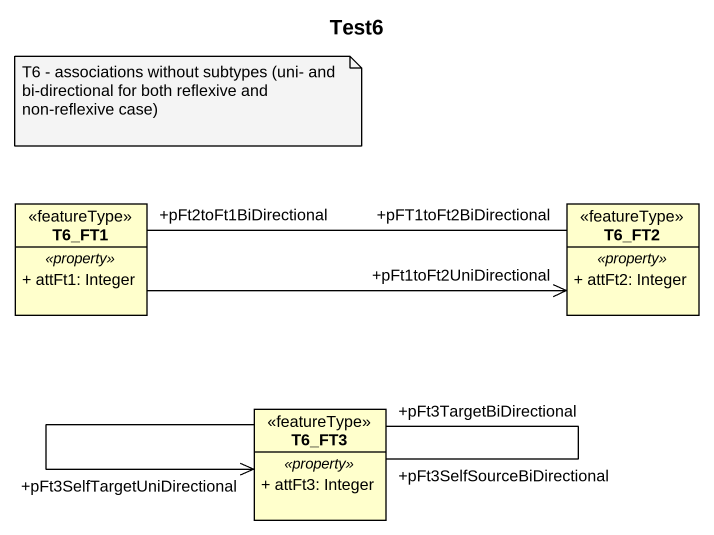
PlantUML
@startuml
title Test6
hide circle
hide empty members
skinparam classAttributeIconSize 0
class T6_FT1 <<featureType>> {
  .. <<property>> ..
  + attFt1: Integer
}
class T6_FT2 <<featureType>> {
  .. <<property>> ..
  + attFt2: Integer
}
class T6_FT3 <<featureType>> {
  .. <<property>> ..
  + attFt3: Integer
}
T6_FT1 "+pFt2toFt1BiDirectional" -right- "+pFT1toFt2BiDirectional" T6_FT2
T6_FT1 -right-> "+pFt1toFt2UniDirectional" T6_FT2
T6_FT3 "+pFt3SelfSourceBiDirectional" -- "+pFt3TargetBiDirectional" T6_FT3
T6_FT3 --> "+pFt3SelfTargetUniDirectional" T6_FT3
note as N1
  T6 - associations without subtypes (uni- and bi-directional for both reflexive and non-reflexive case)
end note
@enduml
